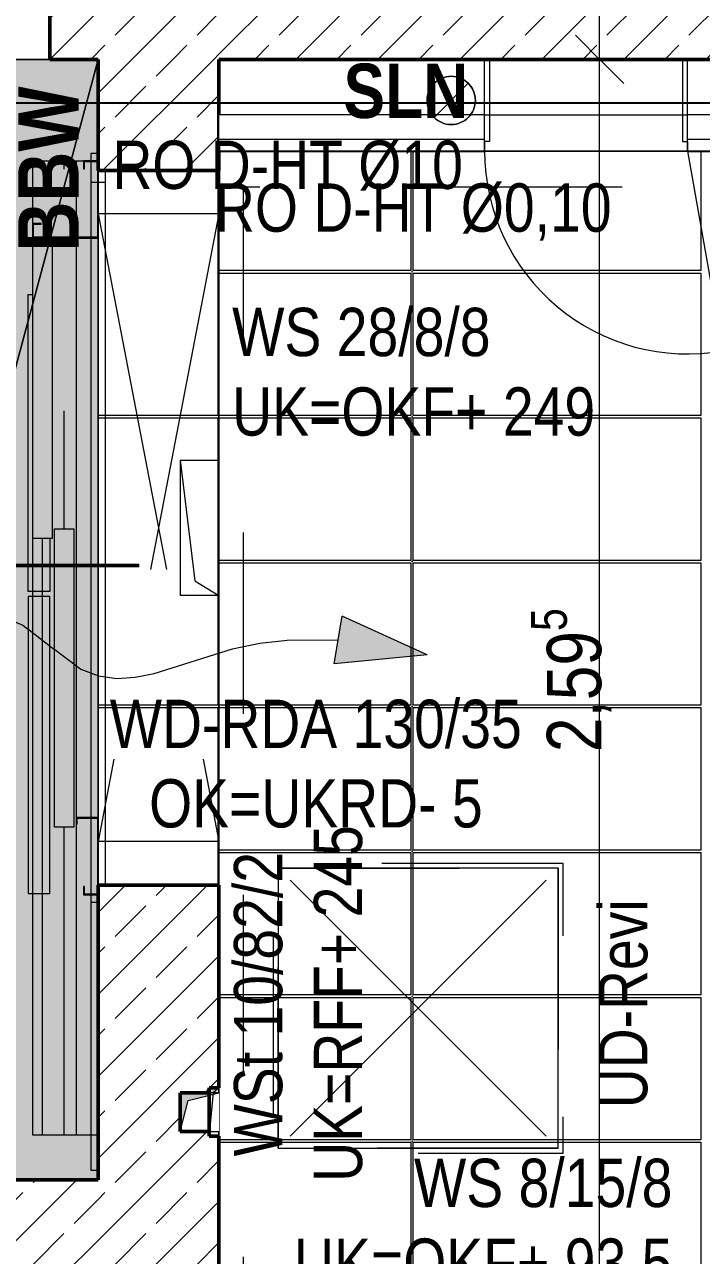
# Model space of a CAD drawing. Header units: centimetres. Extents: x 52.8 to 69.4, y 16.8 to 58.2.
# Drawn here: x 62.31 to 65.11, y 50.49 to 55.59 of the extents above; entities that cross this region are included whole.
import ezdxf
from ezdxf.xclip import XClip

# ---------------------------------------------------------------- set-up
doc = ezdxf.new("R2010")
doc.units = ezdxf.units.CM
doc.header["$MEASUREMENT"] = 0
doc.header["$XCLIPFRAME"] = 0
doc.set_wipeout_variables(frame=1)
for name, pattern in [('Achse', [50, 25, -12.5, 0, -12.5]), ('Strichlinie', [0.4, 0.3, -0.1]), ('Strichlinie kurz', [0.15, 0.075, -0.075]), ('Strichlinie_ eng', [0.23, 0.15, -0.08]), ('Strichpunktlinie', [0.670278, 0.352778, -0.176389, 0, -0.141111]), ('Wipeout_Contour', [100, 0, -100])]:
    doc.linetypes.add(name, pattern=pattern)
for name, color, linetype in [('6._6.OG mit 2x Wunschposition Steuerschränke (rot)_1_Achsen 50.gfb', 7, 'Continuous'), ('6._6.OG mit 2x Wunschposition Steuerschränke (rot)_1_Bemaßung 50.gfb', 7, 'Continuous'), ('6._6.OG mit 2x Wunschposition Steuerschränke (rot)_1_Bodenbelag.gfb', 7, 'Continuous'), ('6._6.OG mit 2x Wunschposition Steuerschränke (rot)_1_Decken.gfb', 7, 'Continuous'), ('6._6.OG mit 2x Wunschposition Steuerschränke (rot)_1_Durchbrüche.gfb', 7, 'Continuous'), ('6._6.OG mit 2x Wunschposition Steuerschränke (rot)_1_Neubau_Wände massiv.gfb', 7, 'Continuous'), ('6._6.OG mit 2x Wunschposition Steuerschränke (rot)_1_Raumstempel_gemeinsam.gfb', 7, 'Continuous'), ('6._6.OG mit 2x Wunschposition Steuerschränke (rot)_1_Schnittlinien_Details.gfb', 7, 'Continuous'), ('6._6.OG mit 2x Wunschposition Steuerschränke (rot)_1_Stahlbau.gfb', 7, 'Continuous'), ('6._6.OG mit 2x Wunschposition Steuerschränke (rot)_1_Text 1_50.gfb', 7, 'Continuous'), ('6._6.OG mit 2x Wunschposition Steuerschränke (rot)_1_Treppen_ Rampen.gfb', 7, 'Continuous'), ('6._6.OG mit 2x Wunschposition Steuerschränke (rot)_1_Unterdecken.gfb', 7, 'Continuous'), ('6._6.OG mit 2x Wunschposition Steuerschränke (rot)_1_Wände innen TB.gfb', 7, 'Continuous'), ('6._6.OG mit 2x Wunschposition Steuerschränke (rot)_1_Wände massiv.gfb', 7, 'Continuous')]:
    doc.layers.add(name, color=color, linetype=linetype)
doc.styles.add('ERSTELLTER_STIL_2', font='ARIALNB.TTF')
doc.styles.add('ERSTELLTER_STIL_3', font='')
doc.styles.get('ERSTELLTER_STIL_3').set_extended_font_data('Arial Narrow')
pattern_1 = [(45, (42.56998, 24.06177), (-0.1697056, 0.1697056), []), (45, (42.48513, 24.14663), (-0.1697056, 0.1697056), [0.18, -0.06])]

# ---------------------------------------------------------------- blocks, each defined once
blk = doc.blocks.new('*X3')
at = {"layer": '6._6.OG mit 2x Wunschposition Steuerschränke (rot)_1_Bodenbelag.gfb', "color": 254, "linetype": 'Continuous', "lineweight": 18, "ltscale": 10, "true_color": 0xdfdfdf}
for p, q in [((63.905, 55.0618), (63.905, 54.5668)), ((63.915, 54.5668), (63.915, 55.0618)), ((65.105, 55.0618), (65.105, 54.5668)), ((63.905, 54.5668), (63.11, 54.5668)), ((63.11, 54.5568), (63.905, 54.5568)), ((63.905, 54.5568), (63.905, 53.9668)), ((65.105, 54.5668), (63.915, 54.5668)), ((63.915, 53.9668), (63.915, 54.5568)), ((63.915, 54.5568), (65.105, 54.5568)), ((65.105, 54.5568), (65.105, 53.9668)), ((63.905, 53.9668), (63.11, 53.9668)), ((63.11, 53.9568), (63.905, 53.9568)), ((63.905, 53.9568), (63.905, 53.3668)), ((65.105, 53.9668), (63.915, 53.9668)), ((63.915, 53.3668), (63.915, 53.9568)), ((63.915, 53.9568), (65.105, 53.9568)), ((65.105, 53.9568), (65.105, 53.3668)), ((63.905, 53.3668), (63.11, 53.3668)), ((63.11, 53.3568), (63.905, 53.3568)), ((63.905, 53.3568), (63.905, 52.7668)), ((65.105, 53.3668), (63.915, 53.3668)), ((63.915, 52.7668), (63.915, 53.3568)), ((63.915, 53.3568), (65.105, 53.3568)), ((65.105, 53.3568), (65.105, 52.7668)), ((63.905, 52.7668), (63.11, 52.7668)), ((65.105, 52.7668), (63.915, 52.7668)), ((63.11, 52.7568), (63.905, 52.7568)), ((63.905, 52.7568), (63.905, 52.1668)), ((63.915, 52.1668), (63.915, 52.7568)), ((63.915, 52.7568), (65.105, 52.7568)), ((65.105, 52.7568), (65.105, 52.1668)), ((63.905, 52.1668), (63.11, 52.1668)), ((63.11, 52.1568), (63.905, 52.1568)), ((63.905, 52.1568), (63.905, 51.5668)), ((65.105, 52.1668), (63.915, 52.1668)), ((63.915, 51.5668), (63.915, 52.1568)), ((63.915, 52.1568), (65.105, 52.1568)), ((65.105, 52.1568), (65.105, 51.5668)), ((63.905, 51.5668), (63.11, 51.5668)), ((63.11, 51.5568), (63.905, 51.5568)), ((63.905, 51.5568), (63.905, 50.9668)), ((65.105, 51.5668), (63.915, 51.5668)), ((63.915, 50.9668), (63.915, 51.5568)), ((63.915, 51.5568), (65.105, 51.5568)), ((65.105, 51.5568), (65.105, 50.9668)), ((63.905, 50.9668), (63.11, 50.9668)), ((63.11, 50.9568), (63.905, 50.9568)), ((63.905, 50.9568), (63.905, 50.3668)), ((65.105, 50.9668), (63.915, 50.9668)), ((63.915, 50.3668), (63.915, 50.9568)), ((63.915, 50.9568), (65.105, 50.9568)), ((65.105, 50.9568), (65.105, 50.3668))]:
    blk.add_line(p, q, dxfattribs=at)
for p in [(63.91, 54.5618), (63.91, 54.5618), (63.91, 54.5618), (63.91, 54.5618), (63.91, 53.9618), (63.91, 53.9618), (63.91, 53.9618), (63.91, 53.9618), (63.91, 53.3618), (63.91, 53.3618), (63.91, 53.3618), (63.91, 53.3618), (63.91, 52.7618), (63.91, 52.7618), (63.91, 52.7618), (63.91, 52.7618), (63.91, 52.1618), (63.91, 52.1618), (63.91, 52.1618), (63.91, 52.1618), (63.91, 51.5618), (63.91, 51.5618), (63.91, 51.5618), (63.91, 51.5618), (63.91, 50.9618), (63.91, 50.9618), (63.91, 50.9618), (63.91, 50.9618)]:
    blk.add_point(p, dxfattribs=at)
blk = doc.blocks.new('*X5')
at = {"layer": '6._6.OG mit 2x Wunschposition Steuerschränke (rot)_1_Bodenbelag.gfb', "color": 254, "linetype": 'Continuous', "lineweight": 18, "ltscale": 10, "true_color": 0xdfdfdf}
for p, q in [((63.105, 54.9818), (63.105, 53.9668)), ((63.105, 53.9668), (62.61, 53.9668)), ((62.61, 53.9568), (63.105, 53.9568)), ((63.105, 53.9568), (63.105, 52.7668)), ((63.105, 52.7668), (62.61, 52.7668)), ((62.61, 52.7568), (63.105, 52.7568)), ((63.105, 52.7568), (63.105, 52.0218))]:
    blk.add_line(p, q, dxfattribs=at)
for p in [(63.11, 53.9618), (63.11, 53.9618), (63.11, 52.7618), (63.11, 52.7618)]:
    blk.add_point(p, dxfattribs=at)
blk = doc.blocks.new('Zeichnung_2_1', base_point=(42.57, 24.0618))
at = {"layer": '6._6.OG mit 2x Wunschposition Steuerschränke (rot)_1_Durchbrüche.gfb', "linetype": 'Continuous', "lineweight": 13}
blk.add_hatch(color=8, dxfattribs=at).paths.add_polyline_path([(63.9722, 52.9757), (63.6207, 53.1361), (63.5876, 52.9389)])
at = {"layer": '6._6.OG mit 2x Wunschposition Steuerschränke (rot)_1_Bodenbelag.gfb', "color": 7, "linetype": 'Continuous', "lineweight": 13, "ltscale": 10, "flags": 128}
for points in [[(63.11, 52.0118), (63.11, 49.7518), (63.11, 47.0718), (63.11, 43.3218), (68.31, 43.3218), (68.31, 52.4918), (68.31, 55.0618), (63.11, 55.0618)], [(62.61, 52.0218), (63.11, 52.0218), (63.11, 54.9818), (62.61, 54.9818)]]:
    blk.add_lwpolyline(points, close=True, dxfattribs=at)
at = {"layer": '6._6.OG mit 2x Wunschposition Steuerschränke (rot)_1_Durchbrüche.gfb', "color": 8, "linetype": 'Continuous', "lineweight": 13, "ltscale": 10}
for p, q in [((63.5876, 52.9389), (63.6207, 53.1361)), ((63.9722, 52.9757), (63.6207, 53.1361)), ((63.9722, 52.9757), (63.5876, 52.9389))]:
    blk.add_line(p, q, dxfattribs=at)
at = {"layer": '6._6.OG mit 2x Wunschposition Steuerschränke (rot)_1_Neubau_Wände massiv.gfb', "color": 7, "linetype": 'Strichlinie', "lineweight": 13, "ltscale": 10}
blk.add_line((62.47, 50.9868), (62.47, 55.0218), dxfattribs=at)
at = {"layer": '6._6.OG mit 2x Wunschposition Steuerschränke (rot)_1_Neubau_Wände massiv.gfb', "color": 7, "linetype": 'Continuous', "lineweight": 13, "ltscale": 10}
for p, q in [((62.52, 50.9868), (62.52, 55.0218)), ((63.11, 54.8018), (62.61, 54.8018)), ((62.95, 53.7818), (63.0105, 53.2822)), ((62.95, 53.7818), (62.95, 53.2218)), ((62.95, 53.7818), (63.11, 53.7818)), ((63.0105, 53.2822), (63.11, 53.2218)), ((63.11, 53.2218), (62.95, 53.2218)), ((63.11, 52.2018), (62.61, 52.2018))]:
    blk.add_line(p, q, dxfattribs=at)
at = {"layer": '6._6.OG mit 2x Wunschposition Steuerschränke (rot)_1_Neubau_Wände massiv.gfb', "color": 7, "linetype": 'Strichlinie_ eng', "lineweight": 13, "ltscale": 10}
for p, q in [((63.11, 54.8018), (62.61, 52.2018)), ((62.61, 54.8018), (63.11, 52.2018)), ((62.61, 52.2018), (62.61, 54.8018)), ((63.11, 52.2018), (63.11, 54.8018))]:
    blk.add_line(p, q, dxfattribs=at)
at = {"layer": '6._6.OG mit 2x Wunschposition Steuerschränke (rot)_1_Stahlbau.gfb', "color": 153, "linetype": 'Continuous', "lineweight": 13, "ltscale": 10, "true_color": 0x6a8fe6}
for p, q in [((62.61, 55.0518), (62.58, 55.0518)), ((62.58, 55.0518), (62.58, 53.5018)), ((62.64, 55.0518), (62.61, 55.0518)), ((62.64, 53.5018), (62.64, 55.0518)), ((62.61, 54.9318), (62.58, 54.9318)), ((62.58, 54.9318), (62.58, 52.8868)), ((62.64, 54.9318), (62.61, 54.9318)), ((62.64, 52.8868), (62.64, 54.9318)), ((62.58, 53.5018), (62.58, 51.9518)), ((62.64, 51.9518), (62.64, 53.5018)), ((62.58, 52.8868), (62.58, 50.8418)), ((62.64, 50.8418), (62.64, 52.8868)), ((62.58, 51.9518), (62.61, 51.9518)), ((62.61, 51.9518), (62.64, 51.9518)), ((62.58, 50.8418), (62.61, 50.8418)), ((62.61, 50.8418), (62.64, 50.8418))]:
    blk.add_line(p, q, dxfattribs=at)
at = {"layer": '6._6.OG mit 2x Wunschposition Steuerschränke (rot)_1_Unterdecken.gfb', "color": 8, "linetype": 'Strichlinie kurz', "lineweight": 13, "ltscale": 10}
for p, q in [((63.935, 51.5118), (63.355, 52.0918)), ((63.355, 52.0918), (64.515, 52.0918)), ((63.355, 50.9318), (63.355, 52.0918)), ((63.935, 51.5118), (64.515, 52.0918)), ((64.515, 52.0918), (64.515, 50.9318)), ((63.935, 51.5118), (63.355, 50.9318)), ((63.935, 51.5118), (64.515, 50.9318)), ((64.515, 50.9318), (63.355, 50.9318))]:
    blk.add_line(p, q, dxfattribs=at)
at = {"layer": '6._6.OG mit 2x Wunschposition Steuerschränke (rot)_1_Unterdecken.gfb', "color": 8, "linetype": 'Strichlinie kurz', "lineweight": 13, "ltscale": 10, "flags": 128}
for points in [[(63.21, 43.8218), (68.2, 43.8218), (68.2, 54.9118), (63.21, 54.9118)], [(64.535, 52.1118), (63.335, 52.1118), (63.335, 50.9118), (64.535, 50.9118)]]:
    blk.add_lwpolyline(points, close=True, dxfattribs=at)
at = {"layer": '6._6.OG mit 2x Wunschposition Steuerschränke (rot)_1_Unterdecken.gfb', "color": 8, "linetype": 'Continuous', "lineweight": 13, "ltscale": 10, "flags": 128}
blk.add_lwpolyline([(63.355, 52.0918), (63.355, 50.9318), (64.515, 50.9318), (64.515, 52.0918)], close=True, dxfattribs=at)
at = {"layer": '6._6.OG mit 2x Wunschposition Steuerschränke (rot)_1_Wände innen TB.gfb', "color": 7, "linetype": 'Continuous', "lineweight": 13, "ltscale": 10}
for p, q in [((64.21, 55.4418), (64.23, 55.4418)), ((65.05, 55.4418), (65.03, 55.4418))]:
    blk.add_line(p, q, dxfattribs=at)
at = {"layer": '6._6.OG mit 2x Wunschposition Steuerschränke (rot)_1_Raumstempel_gemeinsam.gfb', "color": 7, "linetype": 'Continuous', "lineweight": 13, "ltscale": 10}
for name in ['*X3', '*X5']:
    blk.add_blockref(name, (0, 0), dxfattribs=at)
at = {"layer": '6._6.OG mit 2x Wunschposition Steuerschränke (rot)_1_Bemaßung 50.gfb', "color": 7, "linetype": 'Continuous', "lineweight": 13, "insert": (64.7585, 52.5724), "char_height": 0.225, "attachment_point": 7, "rotation": 90, "style": 'ERSTELLTER_STIL_3'}
blk.add_mtext('\\A1;2,59{\\H0.66x;\\S5^  ;}', dxfattribs=at)
at = {"layer": '6._6.OG mit 2x Wunschposition Steuerschränke (rot)_1_Decken.gfb', "color": 7, "linetype": 'Continuous', "lineweight": 13, "insert": (63.9778, 54.6695), "char_height": 0.2, "attachment_point": 8, "style": 'ERSTELLTER_STIL_3'}
blk.add_mtext('\\A1;\\pt0;RO D-HT Ø0,10{\\H0.66x;\\S^  ;\\S^  ;\\S^  ;}', dxfattribs=at)
at = {"layer": '6._6.OG mit 2x Wunschposition Steuerschränke (rot)_1_Unterdecken.gfb', "color": 8, "linetype": 'Continuous', "lineweight": 13, "insert": (64.7852, 51.9628), "char_height": 0.2, "attachment_point": 6, "rotation": 90, "style": 'ERSTELLTER_STIL_3'}
blk.add_mtext('\\A1;UD-Revi', dxfattribs=at)
at = {"layer": '6._6.OG mit 2x Wunschposition Steuerschränke (rot)_1_Wände massiv.gfb', "color": 7, "linetype": 'Continuous', "lineweight": 13, "char_height": 0.2, "style": 'ERSTELLTER_STIL_3'}
for s, insert, attachment_point in [('\\A1;WS 28/8/8', (63.1651, 54.3113), 4), ('\\A1;UK=OKF+ 249', (63.1651, 53.982), 4), ('\\A1;WD-RDA 130/35', (64.364, 52.6883), 6), ('\\A1;OK=UKRD- 5', (64.2021, 52.3591), 6), ('\\A1;WS 8/15/8', (64.9876, 50.7872), 6), ('\\A1;UK=OKF+ 93,5', (64.9876, 50.4396), 6)]:
    blk.add_mtext(s, dxfattribs=dict(at, insert=insert, attachment_point=attachment_point))
at = {"layer": '6._6.OG mit 2x Wunschposition Steuerschränke (rot)_1_Wände massiv.gfb', "color": 7, "linetype": 'Continuous', "lineweight": 25, "char_height": 0.2, "attachment_point": 6, "rotation": 90, "style": 'ERSTELLTER_STIL_3'}
for s, insert in [('\\A1;UK=RFF+ 245', (63.6045, 52.2701)), ('\\A1;WSt 10/82/2', (63.2738, 52.1591))]:
    blk.add_mtext(s, dxfattribs=dict(at, insert=insert))
at = {"color": 254, "linetype": 'Wipeout_Contour', "lineweight": 0, "ltscale": 326.35148}
blk.add_wipeout([(62.32, 53.2177), (62.32, 51.9877), (62.41, 51.9877), (62.41, 53.2177)], dxfattribs=at).dxf.layer = '6._6.OG mit 2x Wunschposition Steuerschränke (rot)_1_Treppen_ Rampen.gfb'
at = {"layer": '6._6.OG mit 2x Wunschposition Steuerschränke (rot)_1_Treppen_ Rampen.gfb', "color": 7, "linetype": 'Continuous', "lineweight": 13, "ltscale": 10, "flags": 128}
blk.add_lwpolyline([(62.32, 53.2177), (62.32, 51.9877), (62.41, 51.9877), (62.41, 53.2177)], close=True, dxfattribs=at)
at = {"color": 254, "linetype": 'Wipeout_Contour', "lineweight": 0, "ltscale": 341.66928}
blk.add_wipeout([(65.5091, 55.1118), (65.05, 55.1118), (65.05, 55.0618), (65.5091, 55.0618)], dxfattribs=at).dxf.layer = '6._6.OG mit 2x Wunschposition Steuerschränke (rot)_1_Wände innen TB.gfb'
at = {"layer": '6._6.OG mit 2x Wunschposition Steuerschränke (rot)_1_Wände innen TB.gfb', "color": 7, "linetype": 'Continuous', "lineweight": 13, "ltscale": 10}
blk.add_line((65.05, 55.0618), (65.1958, 54.2345), dxfattribs=at)
at = {"layer": '6._6.OG mit 2x Wunschposition Steuerschränke (rot)_1_Wände innen TB.gfb', "color": 7, "linetype": 'Continuous', "lineweight": 25, "ltscale": 10, "flags": 128}
blk.add_lwpolyline([(65.05, 55.0618), (65.5091, 55.0618)], dxfattribs=at)
at = {"color": 254, "linetype": 'Wipeout_Contour', "lineweight": 0, "ltscale": 329.597191}
blk.add_wipeout([(62.32, 53.2377), (62.41, 53.2377), (62.41, 54.4677), (62.32, 54.4677)], dxfattribs=at).dxf.layer = '6._6.OG mit 2x Wunschposition Steuerschränke (rot)_1_Treppen_ Rampen.gfb'
at = {"color": 254, "linetype": 'Wipeout_Contour', "lineweight": 0, "ltscale": 341.862568}
blk.add_wipeout([(65.05, 55.2118), (65.05, 55.1118), (65.5091, 55.1118), (65.5091, 55.2118)], dxfattribs=at).dxf.layer = '6._6.OG mit 2x Wunschposition Steuerschränke (rot)_1_Wände innen TB.gfb'
at = {"layer": '6._6.OG mit 2x Wunschposition Steuerschränke (rot)_1_Decken.gfb', "color": 7, "linetype": 'Strichlinie', "lineweight": 13, "ltscale": 10, "flags": 128}
blk.add_lwpolyline([(57.53, 55.4418), (61.17, 55.4418), (61.17, 55.6218), (62.41, 55.6218), (62.41, 55.4418), (62.61, 55.4418), (62.61, 50.8018), (57.53, 50.8018)], close=True, dxfattribs=at)
at = {"layer": '6._6.OG mit 2x Wunschposition Steuerschränke (rot)_1_Neubau_Wände massiv.gfb', "color": 7, "linetype": 'Continuous', "lineweight": 13, "ltscale": 10}
blk.add_line((62.34, 50.9868), (62.34, 55.0218), dxfattribs=at)
at = {"layer": '6._6.OG mit 2x Wunschposition Steuerschränke (rot)_1_Neubau_Wände massiv.gfb', "color": 7, "linetype": 'Strichlinie', "lineweight": 13, "ltscale": 10}
blk.add_line((62.38, 50.9868), (62.38, 55.0218), dxfattribs=at)
at = {"layer": '6._6.OG mit 2x Wunschposition Steuerschränke (rot)_1_Treppen_ Rampen.gfb', "color": 7, "linetype": 'Continuous', "lineweight": 13, "ltscale": 10, "flags": 128}
blk.add_lwpolyline([(62.32, 53.2377), (62.32, 54.4677), (62.41, 54.4677), (62.41, 53.2377)], close=True, dxfattribs=at)
at = {"layer": '6._6.OG mit 2x Wunschposition Steuerschränke (rot)_1_Wände innen TB.gfb', "color": 7, "linetype": 'Continuous', "lineweight": 13, "ltscale": 10}
for p, q in [((65.03, 55.4418), (65.03, 55.1018)), ((65.05, 55.0618), (65.05, 55.4418)), ((65.05, 55.1118), (65.5091, 55.1118)), ((65.05, 55.0618), (65.05, 55.1118)), ((65.05, 55.0618), (65.05, 55.1118)), ((65.05, 55.0618), (65.05, 55.1118)), ((65.03, 55.1018), (65.05, 55.1018)), ((65.05, 55.1018), (65.05, 55.0618))]:
    blk.add_line(p, q, dxfattribs=at)
at = {"layer": '6._6.OG mit 2x Wunschposition Steuerschränke (rot)_1_Wände innen TB.gfb', "color": 8, "linetype": 'Continuous', "lineweight": 13, "ltscale": 10}
blk.add_line((65.05, 55.1118), (65.05, 55.2118), dxfattribs=at)
blk.add_line((65.05, 55.1118), (65.05, 55.2118), dxfattribs=at)
blk.add_line((65.05, 55.1118), (65.05, 55.2118), dxfattribs=at)
at = {"layer": '6._6.OG mit 2x Wunschposition Steuerschränke (rot)_1_Wände innen TB.gfb', "color": 8, "linetype": 'Continuous', "lineweight": 13, "ltscale": 10, "flags": 128}
blk.add_lwpolyline([(65.5091, 55.2118), (65.05, 55.2118)], dxfattribs=at)
at = {"color": 254, "linetype": 'Wipeout_Contour', "lineweight": 0, "ltscale": 334.658897}
blk.add_wipeout([(63.11, 55.4418), (62.61, 55.4418), (62.61, 54.9818), (63.11, 54.9818)], dxfattribs=at).dxf.layer = '6._6.OG mit 2x Wunschposition Steuerschränke (rot)_1_Neubau_Wände massiv.gfb'
at = {"color": 254, "linetype": 'Wipeout_Contour', "lineweight": 0, "ltscale": 970.732058}
blk.add_wipeout([(62.61, 50.4018), (63.11, 50.4018), (63.11, 50.9818), (63.07, 50.9818), (63.07, 51.0018), (62.95, 51.0018), (62.95, 51.1618), (63.07, 51.1618), (63.07, 51.1818), (63.11, 51.1818), (63.11, 52.0218), (62.61, 52.0218)], dxfattribs=at).dxf.layer = '6._6.OG mit 2x Wunschposition Steuerschränke (rot)_1_Neubau_Wände massiv.gfb'
at = {"layer": '6._6.OG mit 2x Wunschposition Steuerschränke (rot)_1_Neubau_Wände massiv.gfb', "linetype": 'Continuous', "lineweight": 0, "true_color": 0x000000}
h = blk.add_hatch(dxfattribs=at)
h.set_pattern_fill('BETON__STAHLBETON_0001', color=18, style=0, pattern_type=2)
h.set_pattern_definition(pattern_1)
h.paths.add_polyline_path([(63.11, 55.4418), (62.61, 55.4418), (62.61, 54.9818), (63.11, 54.9818)])
h = blk.add_hatch(dxfattribs=at)
h.set_pattern_fill('BETON__STAHLBETON_0001', color=18, style=0, pattern_type=2)
h.set_pattern_definition(pattern_1)
h.paths.add_polyline_path([(62.61, 50.4018), (63.11, 50.4018), (63.11, 50.9818), (63.07, 50.9818), (63.07, 51.0018), (62.95, 51.0018), (62.95, 51.1618), (63.07, 51.1618), (63.07, 51.1818), (63.11, 51.1818), (63.11, 52.0218), (62.61, 52.0218)])
at = {"layer": '6._6.OG mit 2x Wunschposition Steuerschränke (rot)_1_Achsen 50.gfb', "color": 7, "linetype": 'Achse', "lineweight": 25, "ltscale": 10}
blk.add_line((54.53, 55.2618), (69.4002, 55.2618), dxfattribs=at)
at = {"layer": '6._6.OG mit 2x Wunschposition Steuerschränke (rot)_1_Neubau_Wände massiv.gfb', "color": 7, "linetype": 'Continuous', "lineweight": 13, "ltscale": 10}
for p, q in [((62.34, 55.0218), (62.61, 55.0218)), ((62.61, 50.9868), (62.61, 55.0218)), ((62.61, 50.9868), (62.34, 50.9868))]:
    blk.add_line(p, q, dxfattribs=at)
at = {"layer": '6._6.OG mit 2x Wunschposition Steuerschränke (rot)_1_Neubau_Wände massiv.gfb', "color": 7, "linetype": 'Continuous', "lineweight": 50, "ltscale": 10}
for p, q in [((62.61, 54.9818), (63.11, 54.9818)), ((62.61, 52.0218), (63.11, 52.0218))]:
    blk.add_line(p, q, dxfattribs=at)
at = {"layer": '6._6.OG mit 2x Wunschposition Steuerschränke (rot)_1_Neubau_Wände massiv.gfb', "color": 7, "linetype": 'Continuous', "lineweight": 50, "ltscale": 10, "flags": 128}
for points in [[(62.61, 55.4418), (62.61, 54.9818)], [(63.11, 54.9818), (63.11, 55.4418)], [(62.61, 52.0218), (62.61, 50.8018)]]:
    blk.add_lwpolyline(points, dxfattribs=at)
at = {"color": 254, "linetype": 'Wipeout_Contour', "lineweight": 0, "ltscale": 1163.414008}
blk.add_wipeout([(62.61, 55.0218), (62.55, 55.0218), (62.55, 54.9878), (62.553, 54.9878), (62.553, 55.0188), (62.607, 55.0188), (62.607, 54.7048), (62.343, 54.7048), (62.343, 54.7588), (62.374, 54.7588), (62.374, 54.7618), (62.34, 54.7618), (62.34, 54.7018), (62.61, 54.7018)], dxfattribs=at).dxf.layer = '6._6.OG mit 2x Wunschposition Steuerschränke (rot)_1_Neubau_Wände massiv.gfb'
at = {"color": 254, "linetype": 'Wipeout_Contour', "lineweight": 0, "ltscale": 977.799938}
blk.add_wipeout([(62.61, 52.3018), (62.52, 52.3018), (62.52, 52.2748), (62.523, 52.2748), (62.523, 52.2988), (62.607, 52.2988), (62.607, 51.9848), (62.553, 51.9848), (62.553, 52.0158), (62.55, 52.0158), (62.55, 51.9818), (62.61, 51.9818)], dxfattribs=at).dxf.layer = '6._6.OG mit 2x Wunschposition Steuerschränke (rot)_1_Neubau_Wände massiv.gfb'
at = {"color": 254, "linetype": 'Wipeout_Contour', "lineweight": 0, "ltscale": 324.712566}
blk.add_wipeout([(63.07, 50.9818), (63.11, 50.9818), (63.11, 51.1818), (63.07, 51.1818)], dxfattribs=at).dxf.layer = '6._6.OG mit 2x Wunschposition Steuerschränke (rot)_1_Neubau_Wände massiv.gfb'
at = {"color": 254, "linetype": 'Wipeout_Contour', "lineweight": 0, "ltscale": 314.211258}
blk.add_wipeout([(57.53, 50.4018), (62.61, 50.4018), (62.61, 50.8018), (57.53, 50.8018)], dxfattribs=at).dxf.layer = '6._6.OG mit 2x Wunschposition Steuerschränke (rot)_1_Neubau_Wände massiv.gfb'
at = {"color": 254, "linetype": 'Wipeout_Contour', "lineweight": 0, "ltscale": 336.743012}
blk.add_wipeout([(64.21, 55.1118), (63.11, 55.1118), (63.11, 55.0618), (64.21, 55.0618)], dxfattribs=at).dxf.layer = '6._6.OG mit 2x Wunschposition Steuerschränke (rot)_1_Wände innen TB.gfb'
at = {"layer": '6._6.OG mit 2x Wunschposition Steuerschränke (rot)_1_Neubau_Wände massiv.gfb', "linetype": 'Continuous', "lineweight": 13}
blk.add_hatch(color=8, dxfattribs=at).paths.add_polyline_path([(63.07, 50.9818), (63.088, 51.1637), (63.11, 51.1818), (63.07, 51.1818)])
at = {"layer": '6._6.OG mit 2x Wunschposition Steuerschränke (rot)_1_Neubau_Wände massiv.gfb', "linetype": 'Continuous', "lineweight": 0, "true_color": 0x000000}
h = blk.add_hatch(dxfattribs=at)
h.set_pattern_fill('BETON__STAHLBETON_0001', color=18, style=0, pattern_type=2)
h.set_pattern_definition(pattern_1)
h.paths.add_polyline_path([(57.53, 50.4018), (62.61, 50.4018), (62.61, 50.8018), (57.53, 50.8018)])
at = {"layer": '6._6.OG mit 2x Wunschposition Steuerschränke (rot)_1_Neubau_Wände massiv.gfb', "color": 7, "linetype": 'Continuous', "lineweight": 13, "ltscale": 10}
for p, q in [((62.61, 55.0218), (62.55, 55.0218)), ((62.55, 55.0218), (62.55, 54.9878)), ((62.553, 54.9878), (62.553, 55.0188)), ((62.553, 55.0188), (62.607, 55.0188)), ((62.607, 55.0188), (62.607, 54.7048)), ((62.61, 54.7018), (62.61, 55.0218)), ((62.55, 54.9878), (62.553, 54.9878)), ((62.374, 54.7618), (62.34, 54.7618)), ((62.343, 54.7588), (62.374, 54.7588)), ((62.374, 54.7588), (62.374, 54.7618)), ((62.61, 51.9818), (62.61, 52.3018)), ((62.607, 52.2988), (62.607, 51.9848)), ((62.553, 52.0158), (62.55, 52.0158)), ((62.55, 52.0158), (62.55, 51.9818)), ((62.553, 51.9848), (62.553, 52.0158)), ((62.55, 51.9818), (62.61, 51.9818)), ((62.607, 51.9848), (62.553, 51.9848))]:
    blk.add_line(p, q, dxfattribs=at)
at = {"layer": '6._6.OG mit 2x Wunschposition Steuerschränke (rot)_1_Neubau_Wände massiv.gfb', "color": 7, "linetype": 'Continuous', "lineweight": 50, "ltscale": 10}
for p, q in [((62.61, 54.9818), (63.11, 54.9818)), ((62.61, 52.0218), (63.11, 52.0218))]:
    blk.add_line(p, q, dxfattribs=at)
at = {"layer": '6._6.OG mit 2x Wunschposition Steuerschränke (rot)_1_Neubau_Wände massiv.gfb', "color": 7, "linetype": 'Continuous', "lineweight": 50, "ltscale": 10, "flags": 128}
blk.add_lwpolyline([(62.61, 50.8018), (57.53, 50.8018)], dxfattribs=at)
at = {"layer": '6._6.OG mit 2x Wunschposition Steuerschränke (rot)_1_Wände innen TB.gfb', "color": 7, "linetype": 'Continuous', "lineweight": 13, "ltscale": 10}
blk.add_line((64.21, 55.0618), (65.05, 55.0618), dxfattribs=at)
at = {"layer": '6._6.OG mit 2x Wunschposition Steuerschränke (rot)_1_Wände innen TB.gfb', "color": 7, "linetype": 'Continuous', "lineweight": 25, "ltscale": 10, "flags": 128}
blk.add_lwpolyline([(63.11, 55.0618), (64.21, 55.0618)], dxfattribs=at)
at = {"layer": '6._6.OG mit 2x Wunschposition Steuerschränke (rot)_1_Wände innen TB.gfb', "color": 7, "linetype": 'Strichlinie_ eng', "lineweight": 13, "ltscale": 10}
blk.add_arc((65.05, 55.0618), 0.84, 180, 280, dxfattribs=at)
at = {"color": 254, "linetype": 'Wipeout_Contour', "lineweight": 0, "ltscale": 330.222517}
blk.add_wipeout([(62.42, 53.4568), (62.42, 54.6918), (62.34, 54.6918), (62.34, 53.4568)], dxfattribs=at).dxf.layer = '6._6.OG mit 2x Wunschposition Steuerschränke (rot)_1_Neubau_Wände massiv.gfb'
at = {"color": 254, "linetype": 'Wipeout_Contour', "lineweight": 0, "ltscale": 336.939128}
blk.add_wipeout([(63.11, 55.2118), (63.11, 55.1118), (64.21, 55.1118), (64.21, 55.2118)], dxfattribs=at).dxf.layer = '6._6.OG mit 2x Wunschposition Steuerschränke (rot)_1_Wände innen TB.gfb'
at = {"layer": '6._6.OG mit 2x Wunschposition Steuerschränke (rot)_1_Decken.gfb', "color": 7, "linetype": 'Strichlinie_ eng', "lineweight": 13, "ltscale": 10}
blk.add_line((64.001, 55.2011), (64.1424, 55.3425), dxfattribs=at)
blk.add_line((64.001, 55.2011), (64.1424, 55.3425), dxfattribs=at)
at = {"layer": '6._6.OG mit 2x Wunschposition Steuerschränke (rot)_1_Decken.gfb', "color": 7, "linetype": 'Strichlinie_ eng', "lineweight": 13, "ltscale": 10, "flags": 128}
blk.add_lwpolyline([(64.1717, 55.2718, 1), (63.9717, 55.2718, 1)], format="xyb", close=True, dxfattribs=at)
at = {"layer": '6._6.OG mit 2x Wunschposition Steuerschränke (rot)_1_Decken.gfb', "color": 7, "linetype": 'Strichlinie_ eng', "lineweight": 13, "ltscale": 10}
blk.add_circle((64.0717, 55.2718), 0.1, dxfattribs=at)
at = {"layer": '6._6.OG mit 2x Wunschposition Steuerschränke (rot)_1_Neubau_Wände massiv.gfb', "color": 7, "linetype": 'Continuous', "lineweight": 13, "ltscale": 10}
for p, q in [((62.34, 54.7618), (62.34, 54.7018)), ((62.343, 54.7048), (62.343, 54.7588)), ((62.34, 54.7018), (62.61, 54.7018)), ((62.607, 54.7048), (62.343, 54.7048)), ((62.34, 53.4568), (62.34, 54.6918)), ((62.34, 54.6918), (62.42, 54.6918))]:
    blk.add_line(p, q, dxfattribs=at)
at = {"layer": '6._6.OG mit 2x Wunschposition Steuerschränke (rot)_1_Wände innen TB.gfb', "color": 7, "linetype": 'Continuous', "lineweight": 13, "ltscale": 10}
for p, q in [((64.21, 55.0618), (64.21, 55.4418)), ((64.23, 55.4418), (64.23, 55.1018)), ((64.21, 55.2118), (65.05, 55.2118)), ((63.11, 55.1118), (64.21, 55.1118)), ((64.21, 55.0618), (64.21, 55.1118)), ((64.21, 55.0618), (64.21, 55.1118)), ((64.21, 55.0618), (64.21, 55.1118)), ((64.23, 55.1018), (64.21, 55.1018)), ((64.21, 55.1018), (64.21, 55.0618))]:
    blk.add_line(p, q, dxfattribs=at)
at = {"layer": '6._6.OG mit 2x Wunschposition Steuerschränke (rot)_1_Wände innen TB.gfb', "color": 8, "linetype": 'Continuous', "lineweight": 13, "ltscale": 10}
blk.add_line((64.21, 55.1118), (64.21, 55.2118), dxfattribs=at)
blk.add_line((64.21, 55.1118), (64.21, 55.2118), dxfattribs=at)
blk.add_line((64.21, 55.1118), (64.21, 55.2118), dxfattribs=at)
at = {"layer": '6._6.OG mit 2x Wunschposition Steuerschränke (rot)_1_Wände innen TB.gfb', "color": 8, "linetype": 'Continuous', "lineweight": 13, "ltscale": 10, "flags": 128}
for points in [[(64.21, 55.2118), (63.11, 55.2118)], [(63.11, 55.1118), (63.11, 55.2118)]]:
    blk.add_lwpolyline(points, dxfattribs=at)
at = {"layer": '6._6.OG mit 2x Wunschposition Steuerschränke (rot)_1_Wände innen TB.gfb', "color": 7, "linetype": 'Continuous', "lineweight": 13, "ltscale": 10, "flags": 128}
blk.add_lwpolyline([(63.11, 55.0618), (63.11, 55.1118)], dxfattribs=at)
at = {"layer": '6._6.OG mit 2x Wunschposition Steuerschränke (rot)_1_Decken.gfb', "color": 7, "linetype": 'Continuous', "lineweight": 13, "insert": (63.4577, 54.8468), "char_height": 0.2, "attachment_point": 8, "style": 'ERSTELLTER_STIL_3'}
blk.add_mtext('\\A1;\\pt0;RO D-HT Ø10{\\H0.66x;\\S^  ;\\S^  ;\\S^  ;}', dxfattribs=at)
at = {"layer": '6._6.OG mit 2x Wunschposition Steuerschränke (rot)_1_Text 1_50.gfb', "color": 7, "linetype": 'Continuous', "lineweight": 13, "insert": (62.5291, 54.6462), "char_height": 0.25, "attachment_point": 7, "rotation": 90, "style": 'ERSTELLTER_STIL_2'}
blk.add_mtext('\\A1;BBW', dxfattribs=at)
at = {"color": 254, "linetype": 'Wipeout_Contour', "lineweight": 0, "ltscale": 327.386366}
blk.add_wipeout([(62.51, 52.2618), (62.51, 53.4968), (62.43, 53.4968), (62.43, 52.2618)], dxfattribs=at).dxf.layer = '6._6.OG mit 2x Wunschposition Steuerschränke (rot)_1_Neubau_Wände massiv.gfb'
at = {"color": 254, "linetype": 'Wipeout_Contour', "lineweight": 0, "ltscale": 324.5256}
blk.add_wipeout([(62.95, 51.0018), (63.11, 51.0018), (63.11, 51.1618), (62.95, 51.1618)], dxfattribs=at).dxf.layer = '6._6.OG mit 2x Wunschposition Steuerschränke (rot)_1_Neubau_Wände massiv.gfb'
at = {"layer": '6._6.OG mit 2x Wunschposition Steuerschränke (rot)_1_Decken.gfb', "linetype": 'Continuous', "lineweight": 0, "true_color": 0x3f3f3f}
blk.add_hatch(color=250, dxfattribs=at).paths.add_polyline_path([(61.6291, 51.7826), (62.61, 55.4418), (57.53, 55.4418), (57.53, 50.8018)])
at = {"layer": '6._6.OG mit 2x Wunschposition Steuerschränke (rot)_1_Decken.gfb', "linetype": 'Continuous', "lineweight": 0, "true_color": 0x000000}
blk.add_hatch(color=18, dxfattribs=at).paths.add_polyline_path([(62.61, 55.4418), (61.6291, 51.7826), (57.53, 50.8018), (62.61, 50.8018)])
at = {"layer": '6._6.OG mit 2x Wunschposition Steuerschränke (rot)_1_Neubau_Wände massiv.gfb', "linetype": 'Continuous', "lineweight": 13}
blk.add_hatch(color=8, dxfattribs=at).paths.add_polyline_path([(62.95, 51.0018), (62.9823, 51.1294), (63.11, 51.1618), (62.95, 51.1618)])
at = {"layer": '6._6.OG mit 2x Wunschposition Steuerschränke (rot)_1_Decken.gfb', "color": 7, "linetype": 'Continuous', "lineweight": 13, "ltscale": 10, "flags": 128}
for points in [[(61.6291, 51.7826), (57.53, 50.8018), (57.53, 55.4418), (62.61, 55.4418)], [(62.61, 55.4418), (62.61, 50.8018), (57.53, 50.8018), (61.6291, 51.7826)]]:
    blk.add_lwpolyline(points, close=True, dxfattribs=at)
at = {"layer": '6._6.OG mit 2x Wunschposition Steuerschränke (rot)_1_Durchbrüche.gfb', "color": 251, "linetype": 'Continuous', "lineweight": 18, "ltscale": 10, "true_color": 0x5f5f5f, "flags": 128}
blk.add_lwpolyline([(61.8449, 53.0706), (61.8867, 53.0914), (61.9943, 53.1283), (62.0643, 53.1409), (62.1407, 53.1434), (62.22, 53.131), (62.299, 53.0988), (62.4181, 53.0066), (62.5379, 52.916), (62.6114, 52.888), (62.6869, 52.8781), (62.764, 52.8826), (62.8425, 52.8982), (63.1657, 53.0001), (63.2795, 53.024), (63.3921, 53.0369), (63.6042, 53.0375)], dxfattribs=at)
at = {"layer": '6._6.OG mit 2x Wunschposition Steuerschränke (rot)_1_Neubau_Wände massiv.gfb', "color": 7, "linetype": 'Continuous', "lineweight": 13, "ltscale": 10}
for p, q in [((62.42, 54.6918), (62.42, 53.4568)), ((62.43, 52.2618), (62.43, 53.4968)), ((62.43, 53.4968), (62.51, 53.4968)), ((62.51, 53.4968), (62.51, 52.2618)), ((62.42, 53.4568), (62.34, 53.4568)), ((62.61, 52.3018), (62.52, 52.3018)), ((62.52, 52.3018), (62.52, 52.2748)), ((62.51, 52.2618), (62.43, 52.2618)), ((62.52, 52.2748), (62.523, 52.2748)), ((62.523, 52.2748), (62.523, 52.2988)), ((62.523, 52.2988), (62.607, 52.2988)), ((63.088, 51.1637), (63.11, 51.1818)), ((63.11, 51.1618), (63.11, 51.1818)), ((62.95, 51.0018), (62.95, 51.1618)), ((63.11, 51.1618), (62.95, 51.1618)), ((62.95, 51.0018), (62.9823, 51.1294)), ((62.9823, 51.1294), (63.11, 51.1618)), ((63.07, 50.9818), (63.088, 51.1637)), ((62.95, 51.0018), (63.11, 51.0018)), ((63.11, 50.9818), (63.11, 51.0018))]:
    blk.add_line(p, q, dxfattribs=at)
at = {"layer": '6._6.OG mit 2x Wunschposition Steuerschränke (rot)_1_Neubau_Wände massiv.gfb', "color": 7, "linetype": 'Continuous', "lineweight": 50, "ltscale": 10}
for p, q in [((63.11, 51.1818), (63.07, 51.1818)), ((63.07, 51.1618), (63.07, 51.1818)), ((63.07, 50.9818), (63.07, 51.1818)), ((63.11, 51.1818), (63.07, 51.1818)), ((63.07, 51.1618), (62.95, 51.1618)), ((62.95, 51.0018), (62.95, 51.1618)), ((62.95, 51.0018), (63.07, 51.0018)), ((63.07, 50.9818), (63.07, 51.0018)), ((63.07, 50.9818), (63.11, 50.9818)), ((63.07, 50.9818), (63.11, 50.9818))]:
    blk.add_line(p, q, dxfattribs=at)
at = {"layer": '6._6.OG mit 2x Wunschposition Steuerschränke (rot)_1_Neubau_Wände massiv.gfb', "color": 7, "linetype": 'Continuous', "lineweight": 50, "ltscale": 10, "flags": 128}
for points in [[(63.11, 51.1818), (63.11, 52.0218)], [(63.11, 50.4018), (63.11, 50.9818)]]:
    blk.add_lwpolyline(points, dxfattribs=at)
at = {"layer": '6._6.OG mit 2x Wunschposition Steuerschränke (rot)_1_Schnittlinien_Details.gfb', "color": 7, "linetype": 'Strichpunktlinie', "lineweight": 50, "ltscale": 10}
blk.add_line((61.2793, 53.3456), (62.7793, 53.3456), dxfattribs=at)
at = {"color": 254, "linetype": 'Wipeout_Contour', "lineweight": 0, "ltscale": 659.17059}
blk.add_wipeout([(57.53, 56.0418), (57.53, 55.4418), (61.17, 55.4418), (61.17, 55.6218), (62.41, 55.6218), (62.41, 55.4418), (63.11, 55.4418), (63.11, 56.0418)], dxfattribs=at).dxf.layer = '6._6.OG mit 2x Wunschposition Steuerschränke (rot)_1_Neubau_Wände massiv.gfb'
at = {"layer": '6._6.OG mit 2x Wunschposition Steuerschränke (rot)_1_Neubau_Wände massiv.gfb', "linetype": 'Continuous', "lineweight": 0, "true_color": 0x000000}
h = blk.add_hatch(dxfattribs=at)
h.set_pattern_fill('BETON__STAHLBETON_0001', color=18, style=0, pattern_type=2)
h.set_pattern_definition(pattern_1)
h.paths.add_polyline_path([(57.53, 56.0418), (57.53, 55.4418), (61.17, 55.4418), (61.17, 55.6218), (62.41, 55.6218), (62.41, 55.4418), (63.11, 55.4418), (63.11, 56.0418)])
at = {"color": 254, "linetype": 'Wipeout_Contour', "lineweight": 0, "ltscale": 861.715231}
blk.add_wipeout([(63.11, 55.4418), (65.51, 55.4418), (65.51, 55.6218), (65.91, 55.6218), (65.91, 55.4418), (67.21, 55.4418), (67.21, 55.6218), (68.31, 55.6218), (68.31, 56.0418), (63.11, 56.0418)], dxfattribs=at).dxf.layer = '6._6.OG mit 2x Wunschposition Steuerschränke (rot)_1_Neubau_Wände massiv.gfb'
at = {"color": 254, "linetype": 'Wipeout_Contour', "lineweight": 0, "ltscale": 332.30956}
blk.add_wipeout([(62.41, 55.6218), (61.17, 55.6218), (61.17, 55.4418), (62.41, 55.4418)], dxfattribs=at).dxf.layer = '6._6.OG mit 2x Wunschposition Steuerschränke (rot)_1_Neubau_Wände massiv.gfb'
at = {"layer": '6._6.OG mit 2x Wunschposition Steuerschränke (rot)_1_Neubau_Wände massiv.gfb', "linetype": 'Continuous', "lineweight": 0, "true_color": 0x000000}
h = blk.add_hatch(dxfattribs=at)
h.set_pattern_fill('BETON__STAHLBETON_0001', color=18, style=0, pattern_type=2)
h.set_pattern_definition(pattern_1)
h.paths.add_polyline_path([(63.11, 55.4418), (65.51, 55.4418), (65.51, 55.6218), (65.91, 55.6218), (65.91, 55.4418), (67.21, 55.4418), (67.21, 55.6218), (68.31, 55.6218), (68.31, 56.0418), (63.11, 56.0418)])
at = {"layer": '6._6.OG mit 2x Wunschposition Steuerschränke (rot)_1_Bemaßung 50.gfb', "color": 7, "linetype": 'Continuous', "lineweight": 13, "ltscale": 10}
for p, q in [((64.6858, 55.4418), (64.6858, 56.0418)), ((64.5858, 55.5418), (64.7858, 55.3418)), ((64.9858, 55.4418), (64.4983, 55.4418)), ((64.6858, 50.2492), (64.6858, 55.4418))]:
    blk.add_line(p, q, dxfattribs=at)
at = {"layer": '6._6.OG mit 2x Wunschposition Steuerschränke (rot)_1_Neubau_Wände massiv.gfb', "color": 7, "linetype": 'Continuous', "lineweight": 50, "ltscale": 10}
blk.add_line((62.41, 55.6218), (62.41, 55.4418), dxfattribs=at)
blk.add_line((62.41, 55.6218), (62.41, 55.4418), dxfattribs=at)
at = {"layer": '6._6.OG mit 2x Wunschposition Steuerschränke (rot)_1_Neubau_Wände massiv.gfb', "color": 7, "linetype": 'Continuous', "lineweight": 13, "ltscale": 10}
blk.add_line((62.41, 55.4418), (61.17, 55.4418), dxfattribs=at)
at = {"layer": '6._6.OG mit 2x Wunschposition Steuerschränke (rot)_1_Neubau_Wände massiv.gfb', "color": 7, "linetype": 'Continuous', "lineweight": 50, "ltscale": 10, "flags": 128}
for points in [[(62.41, 55.4418), (62.61, 55.4418)], [(63.11, 55.4418), (65.51, 55.4418)]]:
    blk.add_lwpolyline(points, dxfattribs=at)
at = {"layer": '6._6.OG mit 2x Wunschposition Steuerschränke (rot)_1_Text 1_50.gfb', "color": 7, "linetype": 'Continuous', "lineweight": 13, "insert": (63.6262, 55.424), "char_height": 0.225, "attachment_point": 1, "style": 'ERSTELLTER_STIL_2'}
blk.add_mtext('\\A1;SLN', dxfattribs=at)

msp = doc.modelspace()

# ---------------------------------------------------------------- block references
at = {"color": 7, "linetype": 'Continuous', "lineweight": 13, "ltscale": 10}
ref = msp.add_blockref('Zeichnung_2_1', (42.57, 24.0618), dxfattribs=at)
XClip(ref).set_block_clipping_path([(54.5300182444, 41.2759269262), (69.4001759032, 57.6149247779)])

doc.saveas('drawing.dxf')
